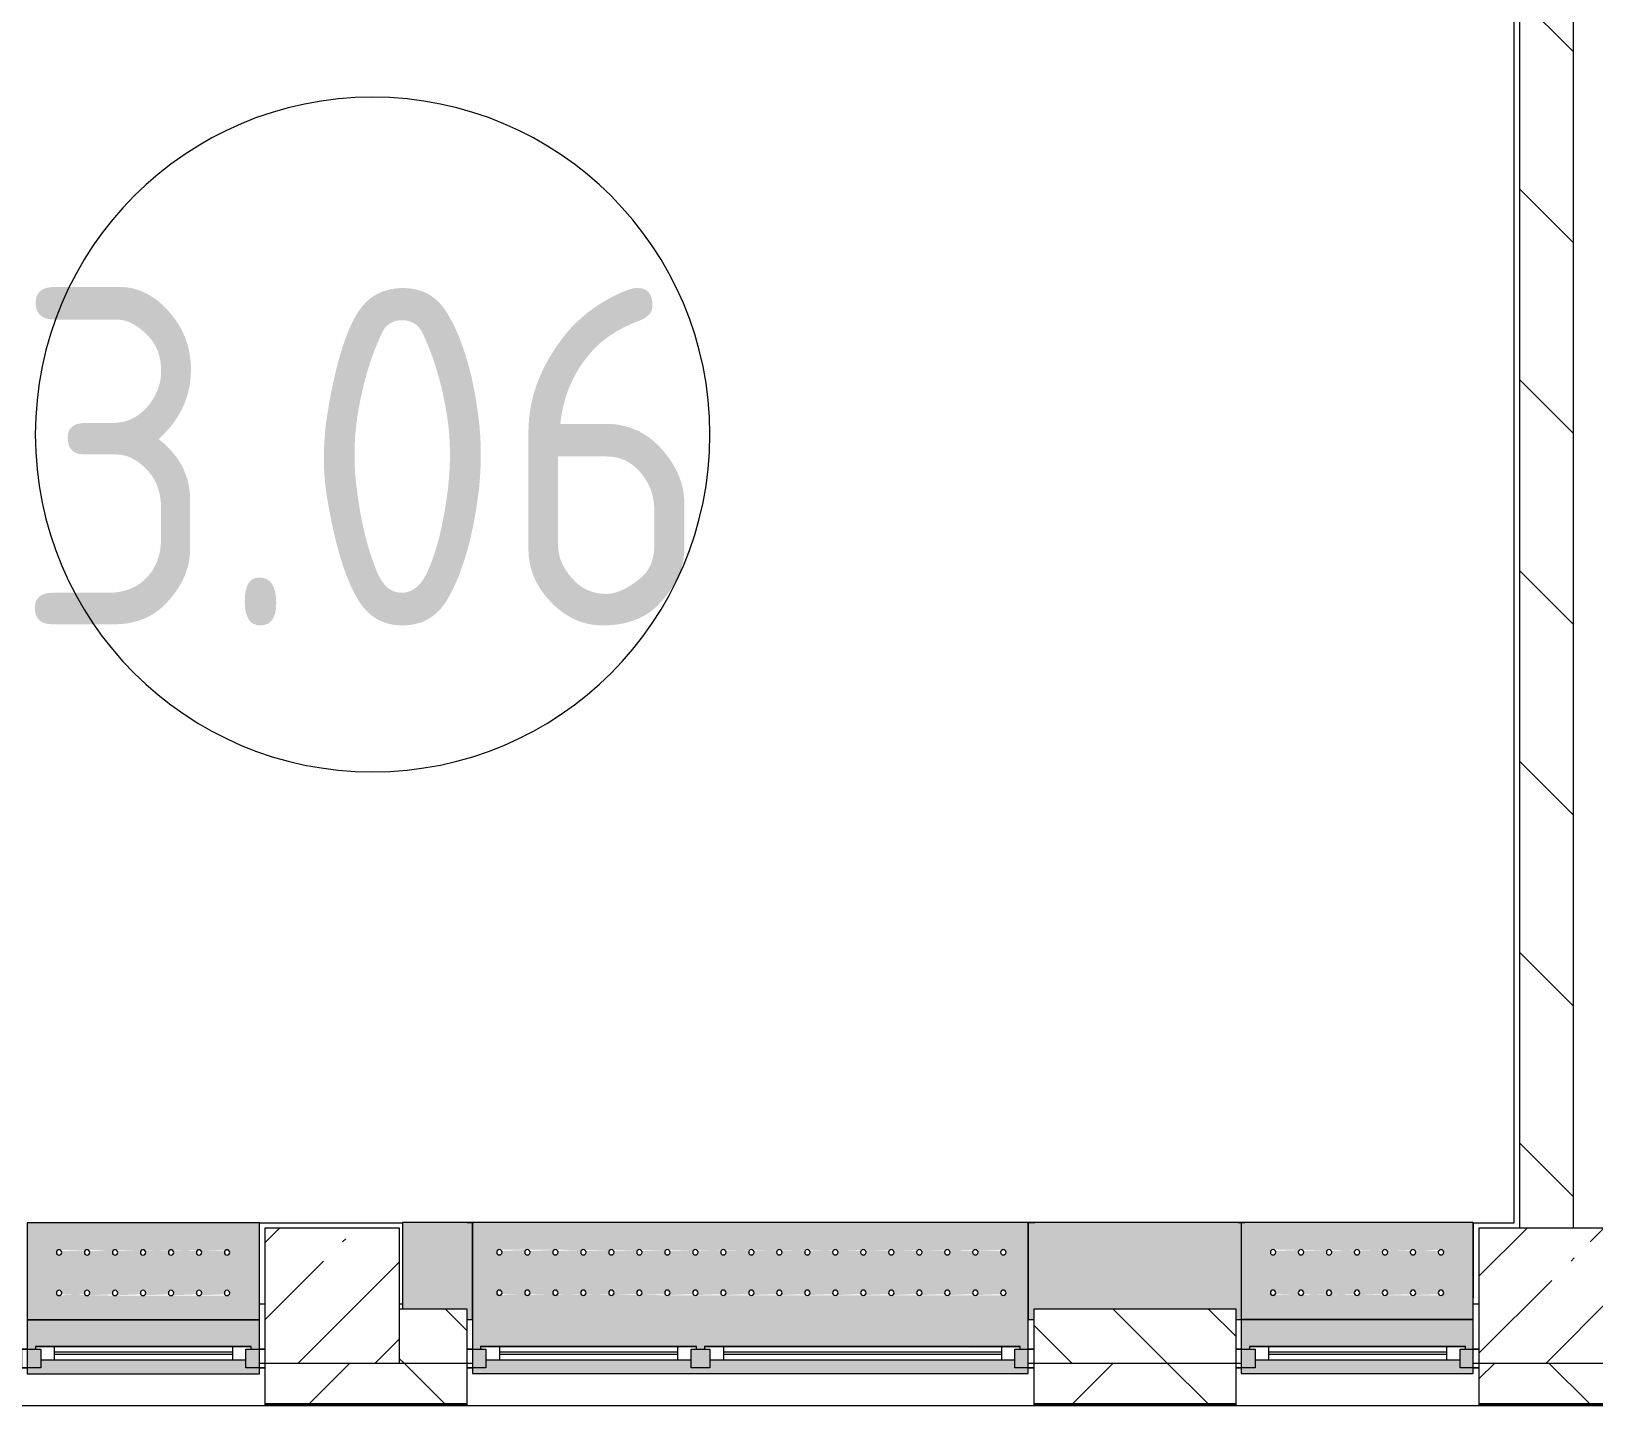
# Model space of a CAD drawing. Header units: millimetres. Extents: x 63482 to 319368, y -8553 to 29000.
# Drawn here: x 185833 to 191624, y -258 to 4835 of the extents above; entities that cross this region are included whole.
import ezdxf

# ---------------------------------------------------------------- set-up
doc = ezdxf.new("R2010")
doc.units = ezdxf.units.MM
for name, color, linetype, lineweight in [('A-AREA-IDEN', 7, 'Continuous', 9), ('A-GLAZ-2', 7, 'Continuous', 5), ('A-WALL', 7, 'Continuous', 9), ('A-WALL-4', 7, 'Continuous', 5), ('I-WALL-2', 7, 'Continuous', 5), ('S-COLS', 7, 'Continuous', 5), ('Знаки', 7, 'Continuous', 5)]:
    doc.layers.add(name, color=color, linetype=linetype, lineweight=lineweight)
doc.layers.add('A-FLOR-2', color=7, linetype='Continuous', lineweight=5, true_color=0xaaaaaa)
doc.layers.add('Знаки-2', color=7, linetype='Continuous', lineweight=5, true_color=0xd7cfbf)
doc.styles.add('GOST Common_3', font='GOST_Common.ttf', dxfattribs={"width": 0.9, "height": 1250})
pattern_1 = [(45, (134788.6, 0), (-353.5534, 353.5534), []), (135, (134788.6, 0), (-353.5534, -353.5534), [])]

# ---------------------------------------------------------------- blocks, each defined once
blk = doc.blocks.new('BSC_Колонна _Прямоугольная - 500х500-V47-Общий план 3 этажа с размещением фрагментов 3_1-3_8')
at = {"layer": 'S-COLS'}
h = blk.add_hatch(dxfattribs=at)
h.set_pattern_fill('FP_37', color=256, style=0, pattern_type=2)
h.set_pattern_definition([(45, (-52160, -150), (-285.123, 285.123), []), (45, (-51874.88, -150), (-285.123, 285.123), [504.031, -100.806, 16.764, -84.042])])
h.paths.add_polyline_path([(-112.1, -250), (250, -250), (250, 250), (-250, 250), (-250, -250)])
for p, q in [((250, 250), (-250, 250)), ((-250, 250), (-250, -250)), ((250, -250), (250, 250)), ((-250, -250), (250, -250))]:
    blk.add_line(p, q, dxfattribs=at)
blk = doc.blocks.new('BSC_Колонна _Прямоугольная - 500х500-V61-Общий план 3 этажа с размещением фрагментов 3_1-3_8')
at = {"layer": 'S-COLS'}
h = blk.add_hatch(dxfattribs=at)
h.set_pattern_fill('FP_59', color=256, style=0, pattern_type=2)
h.set_pattern_definition([(45, (-56660, -150), (-285.123, 285.123), []), (45, (-56374.88, -150), (-285.123, 285.123), [504.031, -100.806, 16.764, -84.042])])
h.paths.add_polyline_path([(-112.3, -250), (250, -250), (250, 250), (-250, 250), (-250, -250)])
for p, q in [((250, 250), (-250, 250)), ((-250, 250), (-250, -250)), ((250, -250), (250, 250)), ((-250, -250), (250, -250))]:
    blk.add_line(p, q, dxfattribs=at)
blk = doc.blocks.new('120_Окно_СКБ_1Ст - 120_Окно_СКБ_1Ст 900х2500_h_-V73-Общий план 3 этажа с размещением фрагментов 3_1-3_8')
at = {"layer": 'A-GLAZ-2'}
for p, q in [((-450, -127), (-450, -57)), ((-450, -57), (-380, -57)), ((-429, -57), (-450, -57)), ((-380, -57), (-380, -127)), ((380, -127), (380, -57)), ((380, -57), (450, -57)), ((450, -57), (431, -57)), ((450, -57), (450, -127)), ((380, -87), (-380, -87)), ((-380, -87), (-380, -127)), ((-330, -137), (-330, -87)), ((-330, -107), (330, -107)), ((330, -137), (330, -87)), ((380, -127), (380, -87)), ((-380, -127), (-450, -127)), ((-450, -127), (-429, -127)), ((-380, -127), (-400, -127)), ((-400, -127), (-400, -137)), ((-400, -137), (400, -137)), ((400, -137), (-400, -137)), ((330, -117), (-330, -117)), ((450, -127), (380, -127)), ((400, -127), (380, -127)), ((400, -137), (400, -127)), ((431, -127), (450, -127))]:
    blk.add_line(p, q, dxfattribs=at)
blk = doc.blocks.new('120_Окно_СКБ_2Ст - 120_Окно_СКБ_2Ст 2100х2400 _мал створка справа_-V70-Общий план 3 этажа с размещением фрагментов 3_1-3_8')
at = {"layer": 'A-GLAZ-2'}
for p, q in [((-1050, -127), (-1050, -57)), ((-1050, -57), (-980, -57)), ((-1029.8, -57), (-1050, -57)), ((-980, -57), (-980, -127)), ((150, -127), (150, -57)), ((150, -57), (220, -57)), ((220, -57), (220, -127)), ((980, -127), (980, -57)), ((980, -57), (1050, -57)), ((1050, -57), (1030.2, -57)), ((1050, -57), (1050, -127)), ((150, -87), (-980, -87)), ((-980, -87), (-980, -127)), ((-930, -137), (-930, -87)), ((-930, -107), (100, -107)), ((100, -137), (100, -87)), ((150, -127), (150, -87)), ((980, -87), (220, -87)), ((220, -87), (220, -127)), ((270, -137), (270, -87)), ((270, -107), (930, -107)), ((930, -137), (930, -87)), ((980, -127), (980, -87)), ((-980, -127), (-1050, -127)), ((-1050, -127), (-1029.8, -127)), ((-980, -127), (-1000, -127)), ((-1000, -127), (-1000, -137)), ((-1000, -137), (170, -137)), ((170, -137), (-1000, -137)), ((100, -117), (-930, -117)), ((220, -127), (150, -127)), ((170, -127), (150, -127)), ((170, -137), (170, -127)), ((220, -127), (200, -127)), ((200, -127), (200, -137)), ((200, -137), (1000, -137)), ((1000, -137), (200, -137)), ((930, -117), (270, -117)), ((1050, -127), (980, -127)), ((1000, -127), (980, -127)), ((1000, -137), (1000, -127)), ((1030.2, -127), (1050, -127))]:
    blk.add_line(p, q, dxfattribs=at)
blk = doc.blocks.new('120_Окно_СКБ_1Ст - 120_Окно_СКБ_1Ст 900х2500_h_-V135-Общий план 3 этажа с размещением фрагментов 3_1-3_8')
at = {"layer": 'A-GLAZ-2'}
for p, q in [((-450, -127), (-450, -57)), ((-450, -57), (-380, -57)), ((-430, -57), (-450, -57)), ((-380, -57), (-380, -127)), ((380, -127), (380, -57)), ((380, -57), (450, -57)), ((450, -57), (430, -57)), ((450, -57), (450, -127)), ((380, -87), (-380, -87)), ((-380, -87), (-380, -127)), ((-330, -137), (-330, -87)), ((-330, -107), (330, -107)), ((330, -137), (330, -87)), ((380, -127), (380, -87)), ((-380, -127), (-450, -127)), ((-450, -127), (-430, -127)), ((-380, -127), (-400, -127)), ((-400, -127), (-400, -137)), ((-400, -137), (400, -137)), ((400, -137), (-400, -137)), ((330, -117), (-330, -117)), ((450, -127), (380, -127)), ((400, -127), (380, -127)), ((400, -137), (400, -127)), ((430, -127), (450, -127))]:
    blk.add_line(p, q, dxfattribs=at)
blk = doc.blocks.new('Зашивка радиатора_ с перфорацией М1 - Зашивка радиатора_ с перфорацией М1-V216-Общий план 3 этажа с размещением фрагментов 3_1-3_8')
at = {"layer": 'Знаки-2'}
h = blk.add_hatch(color=256, dxfattribs=at)
h.paths.add_polyline_path([(380, 380), (-430, 380), (-430, 180), (430, 180), (430, 380), (412.1, 380)])
h.paths.add_polyline_path([(-380, 328.3), (380, 328.3), (380, 288.3), (400, 288.3), (400, 278.3), (-400, 278.3), (-400, 288.3), (-380, 288.3)])
h = blk.add_hatch(color=256, dxfattribs=at)
h.paths.add_polyline_path([(430.2, 180), (-430, 180), (-430, -179.9), (430.2, -179.9), (430.2, -81.5)])
h.paths.add_polyline_path([(104.7, 90.4), (320.9, 85.4), (320.9, 75.4), (312.2, 70.4), (303.6, 75.4), (303.6, 85.4), (307.2, 89), (217.2, 85.4), (217.2, 75.4), (208.5, 70.4), (199.8, 75.4), (199.8, 85.4), (203.5, 89), (113.4, 85.4), (113.4, 75.4), (104.7, 70.4), (96.1, 75.4), (96.1, 85.4), (99.7, 89), (9.7, 85.4), (9.7, 75.4), (1, 70.4), (-7.7, 75.4), (-7.7, 85.4), (-4, 89), (-94.1, 85.4), (-94.1, 75.4), (-102.8, 70.4), (-111.4, 75.4), (-111.4, 85.4), (-107.8, 89), (-197.8, 85.4), (-197.8, 75.4), (-206.5, 70.4), (-215.2, 75.4), (-215.2, 85.4), (-211.5, 89), (-301.6, 85.4), (-301.6, 75.4), (-310.3, 70.4), (-318.9, 75.4), (-318.9, 85.4), (-310.3, 90.4), (-307.7, 90), (1, 90.4)])
h.paths.add_polyline_path([(-102.8, -59.6), (-94.1, -64.6), (-94.1, -74.6), (-97.8, -78.3), (-7.7, -74.6), (-7.7, -64.6), (1, -59.6), (9.7, -64.6), (9.7, -74.6), (6, -78.3), (96.1, -74.6), (96.1, -64.6), (104.7, -59.6), (113.4, -64.6), (113.4, -74.6), (109.7, -78.3), (199.8, -74.6), (199.8, -64.6), (208.5, -59.6), (217.2, -64.6), (217.2, -74.6), (213.5, -78.3), (303.6, -74.6), (303.6, -64.6), (312.2, -59.6), (320.9, -64.6), (320.9, -74.6), (312.2, -79.6), (309.7, -79.3), (-318.9, -74.6), (-318.9, -64.6), (-310.3, -59.6), (-301.6, -64.6), (-301.6, -74.6), (-305.3, -78.3), (-215.2, -74.6), (-215.2, -64.6), (-206.5, -59.6), (-197.8, -64.6), (-197.8, -74.6), (-201.5, -78.3), (-111.4, -74.6), (-111.4, -64.6), (-105.3, -60)])
at = {"layer": 'Знаки'}
for p, q in [((430, 380), (-430, 380)), ((-430, 380), (-430, 180)), ((430, 180), (430, 380)), ((-430, 180), (430, 180)), ((430.2, 180), (-430, 180)), ((-430, 180), (-430, -179.9)), ((430.2, -179.9), (430.2, 180)), ((-430, -179.9), (430.2, -179.9))]:
    blk.add_line(p, q, dxfattribs=at)
for centre, start, end in [((-310.3, 80.4), 180, 0), ((-310.3, 80.4), 0, 180), ((-206.5, 80.4), 0, 180), ((-206.5, 80.4), 180, 360), ((-102.8, 80.4), 0, 180), ((-102.8, 80.4), 180, 0), ((1, 80.4), 0, 180), ((1, 80.4), 180, 0), ((104.7, 80.4), 0, 180), ((104.7, 80.4), 180, 360), ((208.5, 80.4), 0, 180), ((208.5, 80.4), 180, 0), ((312.2, 80.4), 0, 180), ((312.2, 80.4), 180, 0), ((-310.3, -69.6), 0, 180), ((-310.3, -69.6), 180, 0), ((-206.5, -69.6), 0, 180), ((-206.5, -69.6), 180, 0), ((-102.8, -69.6), 0, 180), ((-102.8, -69.6), 180, 0), ((1, -69.6), 0, 180), ((1, -69.6), 180, 0), ((104.7, -69.6), 0, 180), ((104.7, -69.6), 180, 0), ((208.5, -69.6), 0, 180), ((208.5, -69.6), 180, 0), ((312.2, -69.6), 0, 180), ((312.2, -69.6), 180, 0)]:
    blk.add_arc(centre, 10, start, end, dxfattribs=at)
blk = doc.blocks.new('Зашивка радиатора_ с перфорацией М1 - Зашивка радиатора_ с перфорацией М1-V217-Общий план 3 этажа с размещением фрагментов 3_1-3_8')
at = {"layer": 'Знаки-2'}
h = blk.add_hatch(color=256, dxfattribs=at)
h.paths.add_polyline_path([(379, 380), (-430, 380), (-430, 180), (430, 180), (430, 380), (411.2, 380)])
h.paths.add_polyline_path([(-381, 329), (379, 329), (379, 289), (399, 289), (399, 279), (-401, 279), (-401, 289), (-381, 289)])
h = blk.add_hatch(color=256, dxfattribs=at)
h.paths.add_polyline_path([(430.2, 180), (-430, 180), (-430, -179.9), (430.2, -179.9), (430.2, -80.8)])
h.paths.add_polyline_path([(-206.5, 90.4), (320.9, 85.4), (320.9, 75.4), (312.2, 70.4), (303.6, 75.4), (303.6, 85.4), (307.2, 89), (217.2, 85.4), (217.2, 75.4), (208.5, 70.4), (199.8, 75.4), (199.8, 85.4), (203.5, 89), (113.4, 85.4), (113.4, 75.4), (104.7, 70.4), (96.1, 75.4), (96.1, 85.4), (99.7, 89), (9.7, 85.4), (9.7, 75.4), (1, 70.4), (-7.7, 75.4), (-7.7, 85.4), (-4, 89), (-94.1, 85.4), (-94.1, 75.4), (-102.8, 70.4), (-111.4, 75.4), (-111.4, 85.4), (-107.8, 89), (-197.8, 85.4), (-197.8, 75.4), (-206.5, 70.4), (-215.2, 75.4), (-215.2, 85.4), (-211.5, 89), (-301.6, 85.4), (-301.6, 75.4), (-310.3, 70.4), (-318.9, 75.4), (-318.9, 85.4), (-310.3, 90.4), (-307.7, 90), (-209.1, 90)])
h.paths.add_polyline_path([(-310.3, -59.6), (-301.6, -64.6), (-301.6, -74.6), (-305.3, -78.3), (-215.2, -74.6), (-215.2, -64.6), (-206.5, -59.6), (-197.8, -64.6), (-197.8, -74.6), (-201.5, -78.3), (-111.4, -74.6), (-111.4, -64.6), (-102.8, -59.6), (-94.1, -64.6), (-94.1, -74.6), (-97.8, -78.3), (-7.7, -74.6), (-7.7, -64.6), (1, -59.6), (9.7, -64.6), (9.7, -74.6), (6, -78.3), (96.1, -74.6), (96.1, -64.6), (104.7, -59.6), (113.4, -64.6), (113.4, -74.6), (109.7, -78.3), (199.8, -74.6), (199.8, -64.6), (208.5, -59.6), (217.2, -64.6), (217.2, -74.6), (213.5, -78.3), (303.6, -74.6), (303.6, -64.6), (312.2, -59.6), (320.9, -64.6), (320.9, -74.6), (312.2, -79.6), (309.7, -79.3), (-318.9, -74.6), (-318.9, -64.6), (-312.8, -60)])
at = {"layer": 'Знаки'}
for p, q in [((430, 380), (-430, 380)), ((-430, 380), (-430, 180)), ((430, 180), (430, 380)), ((-430, 180), (430, 180)), ((430.2, 180), (-430, 180)), ((-430, 180), (-430, -179.9)), ((430.2, -179.9), (430.2, 180)), ((-430, -179.9), (430.2, -179.9))]:
    blk.add_line(p, q, dxfattribs=at)
for centre, start, end in [((-310.3, 80.4), 180, 0), ((-310.3, 80.4), 0, 180), ((-206.5, 80.4), 0, 180), ((-206.5, 80.4), 180, 360), ((-102.8, 80.4), 0, 180), ((-102.8, 80.4), 180, 0), ((1, 80.4), 0, 180), ((1, 80.4), 180, 0), ((104.7, 80.4), 0, 180), ((104.7, 80.4), 180, 360), ((208.5, 80.4), 0, 180), ((208.5, 80.4), 180, 0), ((312.2, 80.4), 0, 180), ((312.2, 80.4), 180, 0), ((-310.3, -69.6), 0, 180), ((-310.3, -69.6), 180, 0), ((-206.5, -69.6), 0, 180), ((-206.5, -69.6), 180, 0), ((-102.8, -69.6), 0, 180), ((-102.8, -69.6), 180, 0), ((1, -69.6), 0, 180), ((1, -69.6), 180, 0), ((104.7, -69.6), 0, 180), ((104.7, -69.6), 180, 0), ((208.5, -69.6), 0, 180), ((208.5, -69.6), 180, 0), ((312.2, -69.6), 0, 180), ((312.2, -69.6), 180, 0)]:
    blk.add_arc(centre, 10, start, end, dxfattribs=at)
blk = doc.blocks.new('Зашивка радиатора_ с перфорацией М5 - Зашивка радиатора_ с перфорацией М5-V224-Общий план 3 этажа с размещением фрагментов 3_1-3_8')
at = {"layer": 'Знаки-2'}
h = blk.add_hatch(color=256, dxfattribs=at)
h.paths.add_polyline_path([(1699.8, 380), (-310, 380), (-310, -179.9), (1750, -179.9), (1750, 380)])
h.paths.add_polyline_path([(1699.8, 329), (1699.8, 289), (1719.8, 284.8), (1714.3, 279), (919.8, 279), (919.8, 289), (939.8, 289), (939.8, 329), (1696.4, 329)])
h.paths.add_polyline_path([(-260.2, 329), (869.8, 329), (869.8, 289), (889.8, 289), (889.8, 279), (-280.2, 284), (-280.2, 289), (-260.2, 289), (-260.2, 307.4)])
h.paths.add_polyline_path([(881.9, 90.4), (1658.7, 85.4), (1658.7, 75.4), (1650, 70.4), (1641.3, 75.4), (1641.3, 85.4), (1645, 89), (1554.9, 85.4), (1554.9, 75.4), (1546.2, 70.4), (1537.6, 75.4), (1537.6, 85.4), (1541.2, 89), (1451.2, 85.4), (1451.2, 75.4), (1442.5, 70.4), (1433.8, 75.4), (1433.8, 85.4), (1437.5, 89), (1347.4, 85.4), (1347.4, 75.4), (1338.7, 70.4), (1330.1, 75.4), (1330.1, 85.4), (1333.7, 89), (1243.7, 85.4), (1243.7, 75.4), (1235, 70.4), (1226.3, 75.4), (1226.3, 85.4), (1230, 89), (1139.9, 85.4), (1139.9, 75.4), (1131.2, 70.4), (1122.6, 75.4), (1122.6, 85.4), (1126.2, 89), (1036.2, 85.4), (1036.2, 75.4), (1027.5, 70.4), (1018.8, 75.4), (1018.8, 85.4), (1022.5, 89), (932.4, 85.4), (932.4, 75.4), (923.7, 70.4), (915.1, 75.4), (915.1, 85.4), (918.7, 89), (828.7, 85.4), (828.7, 75.4), (820, 70.4), (811.3, 75.4), (811.3, 85.4), (815, 89), (724.9, 85.4), (724.9, 75.4), (716.2, 70.4), (707.6, 75.4), (707.6, 85.4), (711.2, 89), (621.2, 85.4), (621.2, 75.4), (612.5, 70.4), (603.8, 75.4), (603.8, 85.4), (607.5, 89), (517.4, 85.4), (517.4, 75.4), (508.7, 70.4), (500.1, 75.4), (500.1, 85.4), (503.7, 89), (413.7, 85.4), (413.7, 75.4), (405, 70.4), (396.3, 75.4), (396.3, 85.4), (400, 89), (309.9, 85.4), (309.9, 75.4), (301.2, 70.4), (292.6, 75.4), (292.6, 85.4), (296.2, 89), (206.2, 85.4), (206.2, 75.4), (197.5, 70.4), (188.8, 75.4), (188.8, 85.4), (192.5, 89), (102.4, 85.4), (102.4, 75.4), (93.7, 70.4), (85.1, 75.4), (85.1, 85.4), (88.7, 89), (-1.3, 85.4), (-1.3, 75.4), (-10, 70.4), (-18.7, 75.4), (-18.7, 85.4), (-15, 89), (-105.1, 85.4), (-105.1, 75.4), (-113.8, 70.4), (-122.4, 75.4), (-122.4, 85.4), (-118.8, 89), (-208.8, 85.4), (-208.8, 75.4), (-217.5, 70.4), (-226.2, 75.4), (-226.2, 85.4), (-217.5, 90.4), (-214.9, 90), (820, 90.4)])
h.paths.add_polyline_path([(405, -59.6), (413.7, -64.6), (413.7, -74.6), (410, -78.3), (500.1, -74.6), (500.1, -64.6), (508.7, -59.6), (517.4, -64.6), (517.4, -74.6), (513.7, -78.3), (603.8, -74.6), (603.8, -64.6), (612.5, -59.6), (621.2, -64.6), (621.2, -74.6), (617.5, -78.3), (707.6, -74.6), (707.6, -64.6), (716.2, -59.6), (724.9, -64.6), (724.9, -74.6), (721.2, -78.3), (811.3, -74.6), (811.3, -64.6), (820, -59.6), (828.7, -64.6), (828.7, -74.6), (825, -78.3), (915.1, -74.6), (915.1, -64.6), (923.7, -59.6), (932.4, -64.6), (932.4, -74.6), (928.7, -78.3), (1018.8, -74.6), (1018.8, -64.6), (1027.5, -59.6), (1036.2, -64.6), (1036.2, -74.6), (1032.5, -78.3), (1122.6, -74.6), (1122.6, -64.6), (1131.9, -59.7), (1139.9, -64.6), (1139.9, -74.6), (1136.2, -78.3), (1226.3, -74.6), (1226.3, -64.6), (1235, -59.6), (1243.7, -64.6), (1243.7, -74.6), (1240, -78.3), (1330.1, -74.6), (1330.1, -64.6), (1338.7, -59.6), (1347.4, -64.6), (1347.4, -74.6), (1343.7, -78.3), (1433.8, -74.6), (1433.8, -64.6), (1442.5, -59.6), (1451.2, -64.6), (1451.2, -74.6), (1447.5, -78.3), (1537.6, -74.6), (1537.6, -64.6), (1546.2, -59.6), (1554.9, -64.6), (1554.9, -74.6), (1551.2, -78.3), (1641.3, -74.6), (1641.3, -64.6), (1650, -59.6), (1658.7, -64.6), (1658.7, -74.6), (1650, -79.6), (1647.4, -79.3), (-226.2, -74.6), (-226.2, -64.6), (-217.5, -59.6), (-208.8, -64.6), (-208.8, -74.6), (-212.5, -78.3), (-122.4, -74.6), (-122.4, -64.6), (-113.8, -59.6), (-105.1, -64.6), (-105.1, -74.6), (-108.8, -78.3), (-18.7, -74.6), (-18.7, -64.6), (-10, -59.6), (-1.3, -64.6), (-1.3, -74.6), (-5, -78.3), (85.1, -74.6), (85.1, -64.6), (93.7, -59.6), (102.4, -64.6), (102.4, -74.6), (98.7, -78.3), (188.8, -74.6), (188.8, -64.6), (197.5, -59.6), (206.2, -64.6), (206.2, -74.6), (202.5, -78.3), (292.6, -74.6), (292.6, -64.6), (301.2, -59.6), (309.9, -64.6), (309.9, -74.6), (306.2, -78.3), (396.3, -74.6), (396.3, -64.6), (402.4, -60)])
at = {"layer": 'Знаки'}
for p, q in [((1750, 380), (-310, 380)), ((-310, 380), (-310, -179.9)), ((1750, -179.9), (1750, 380)), ((-310, -179.9), (1750, -179.9))]:
    blk.add_line(p, q, dxfattribs=at)
for centre, start, end in [((-217.5, 80.4), 0, 180), ((-217.5, 80.4), 180, 0), ((-113.8, 80.4), 0, 180), ((-113.8, 80.4), 180, 0), ((-10, 80.4), 0, 180), ((-10, 80.4), 180, 360), ((93.7, 80.4), 0, 180), ((93.7, 80.4), 180, 0), ((197.5, 80.4), 0, 180), ((197.5, 80.4), 180, 0), ((301.2, 80.4), 0, 180), ((301.2, 80.4), 180, 0), ((405, 80.4), 0, 180), ((405, 80.4), 180, 0), ((508.7, 80.4), 0, 180), ((508.7, 80.4), 180, 0), ((612.5, 80.4), 0, 180), ((612.5, 80.4), 180, 0), ((716.2, 80.4), 0, 180), ((716.2, 80.4), 180, 0), ((820, 80.4), 0, 180), ((820, 80.4), 180, 0), ((923.7, 80.4), 0, 180), ((923.7, 80.4), 180, 360), ((1027.5, 80.4), 0, 180), ((1027.5, 80.4), 180, 0), ((1131.2, 80.4), 0, 180), ((1131.2, 80.4), 180, 360), ((1235, 80.4), 0, 180), ((1235, 80.4), 180, 0), ((1338.7, 80.4), 0, 180), ((1338.7, 80.4), 180, 0), ((1442.5, 80.4), 0, 180), ((1442.5, 80.4), 180, 360), ((1546.2, 80.4), 0, 180), ((1546.2, 80.4), 180, 0), ((1650, 80.4), 0, 180), ((1650, 80.4), 180, 360), ((-217.5, -69.6), 0, 180), ((-217.5, -69.6), 180, 0), ((-113.8, -69.6), 0, 180), ((-113.8, -69.6), 180, 0), ((-10, -69.6), 0, 180), ((-10, -69.6), 180, 0), ((93.7, -69.6), 0, 180), ((93.7, -69.6), 180, 0), ((197.5, -69.6), 0, 180), ((197.5, -69.6), 180, 0), ((301.2, -69.6), 0, 180), ((301.2, -69.6), 180, 0), ((405, -69.6), 0, 180), ((405, -69.6), 180, 0), ((508.7, -69.6), 0, 180), ((508.7, -69.6), 180, 0), ((612.5, -69.6), 0, 180), ((612.5, -69.6), 180, 0), ((716.2, -69.6), 0, 180), ((716.2, -69.6), 180, 0), ((820, -69.6), 0, 180), ((820, -69.6), 180, 0), ((923.7, -69.6), 0, 180), ((923.7, -69.6), 180, 0), ((1027.5, -69.6), 0, 180), ((1027.5, -69.6), 180, 0), ((1131.2, -69.6), 0, 180), ((1131.2, -69.6), 180, 0), ((1235, -69.6), 0, 180), ((1235, -69.6), 180, 0), ((1338.7, -69.6), 0, 180), ((1338.7, -69.6), 180, 0), ((1442.5, -69.6), 0, 180), ((1442.5, -69.6), 180, 0), ((1546.2, -69.6), 0, 180), ((1546.2, -69.6), 180, 0), ((1650, -69.6), 0, 180), ((1650, -69.6), 180, 0)]:
    blk.add_arc(centre, 10, start, end, dxfattribs=at)
blk = doc.blocks.new('Зашивка без перфорации М3 - М3_3-V225-Общий план 3 этажа с размещением фрагментов 3_1-3_8')
at = {"layer": 'Знаки-2'}
blk.add_hatch(color=256, dxfattribs=at).paths.add_polyline_path([(-430, 180), (-430, -179.9), (-169.8, -179.9), (-169.8, 141), (-409.7, 141), (-409.7, 180)])
at = {"layer": 'Знаки'}
for p, q in [((-409.7, 180), (-430, 180)), ((-430, 180), (-430, -179.9)), ((-169.8, -179.9), (-169.8, 141)), ((-430, -179.9), (-169.8, -179.9))]:
    blk.add_line(p, q, dxfattribs=at)
blk = doc.blocks.new('Зашивка без перфорации М3 - М3_9-V226-Общий план 3 этажа с размещением фрагментов 3_1-3_8')
at = {"layer": 'Знаки-2'}
blk.add_hatch(color=256, dxfattribs=at).paths.add_polyline_path([(339.3, 180), (339.3, 141), (-410.7, 141), (-410.7, 180), (-430, 180), (-430, -179.9), (360.2, -179.9), (360.2, 180)])
at = {"layer": 'Знаки'}
for p, q in [((-410.7, 180), (-430, 180)), ((-430, 180), (-430, -179.9)), ((360.2, 180), (339.3, 180)), ((360.2, -179.9), (360.2, 180)), ((-430, -179.9), (360.2, -179.9))]:
    blk.add_line(p, q, dxfattribs=at)
blk = doc.blocks.new('Зашивка_ опоясывающая панель - Зашивка_ опоясывающая панель-V227-Общий план 3 этажа с размещением фрагментов 3_1-3_8')
at = {"layer": 'Знаки-2'}
blk.add_hatch(color=256, dxfattribs=at).paths.add_polyline_path([(-406, 179.9), (-410.7, 180), (-409.5, 179.9)])
at = {"layer": 'Знаки'}
blk.add_line((-430, 180), (-406, 180), dxfattribs=at)
blk = doc.blocks.new('Зашивка_ опоясывающая панель - Зашивка_ опоясывающая панель-V209-Общий план 3 этажа с размещением фрагментов 3_1-3_8')
at = {"layer": 'Знаки'}
blk.add_line((-430, 180), (-406, 180), dxfattribs=at)
blk = doc.blocks.new('Зашивка_ опоясывающая панель - Зашивка_ опоясывающая панель-V228-Общий план 3 этажа с размещением фрагментов 3_1-3_8')
at = {"layer": 'Знаки-2'}
blk.add_hatch(color=256, dxfattribs=at).paths.add_polyline_path([(-406, 179.9), (-406, 180), (-418.8, 179.9)])
at = {"layer": 'Знаки'}
blk.add_line((-430, 180), (-406, 180), dxfattribs=at)
blk = doc.blocks.new('Марка_Помещения - Номер-25198446-Общий план 3 этажа с размещением фрагментов 3_1-3_8')
at = {"layer": 'A-AREA-IDEN'}
for start, end in [(360, 180), (180, 360)]:
    blk.add_arc((0, 0), 2.5, start, end, dxfattribs=at)

msp = doc.modelspace()

# ---------------------------------------------------------------- hatches: boundary and pattern name
at = {"layer": 'A-WALL-4'}
h = msp.add_hatch(dxfattribs=at)
h.set_pattern_fill('FP_50', color=256, style=0, pattern_type=2)
h.set_pattern_definition([(135, (134788.6, 0), (-176.7767, -176.7767), [])])
h.paths.add_polyline_path([(199948.6, -100), (200198.6, -100), (200198.6, 100), (199948.6, 100)])
h.paths.add_polyline_path([(189836.4, -100), (190298.6, -100), (190298.6, 100), (189548.6, 100), (189548.6, -100)])
h.paths.add_polyline_path([(191698.6, -100), (192598.6, -100), (192598.6, 100), (191698.6, 100), (191698.6, -52.2)])
h.paths.add_polyline_path([(199048.6, -100), (199048.6, 100), (198498.6, 100), (198498.6, -100), (198836, -100)])
h.paths.add_polyline_path([(196198.6, -100), (196398.6, -100), (196398.6, 100), (196198.6, 100), (196198.6, 42.9)])
h.paths.add_polyline_path([(182836.6, -100), (182948.6, -100), (182948.6, 100), (182698.6, 100), (182698.6, -100)])
h.paths.add_polyline_path([(178836.8, -100), (179098.6, -100), (179098.6, 100), (178198.6, 100), (178198.6, -100), (178336.8, -100)])
h.paths.add_polyline_path([(185048.6, -100), (185798.6, -100), (185798.6, 100), (185048.6, 100), (185048.6, 26)])
h.paths.add_polyline_path([(187198.6, -100), (187448.6, -100), (187448.6, 100), (187198.6, 100), (187198.6, 33.3)])
h.paths.add_polyline_path([(177698.6, -100), (177698.6, 100), (177448.6, 100), (177448.6, -100)])
h.paths.add_polyline_path([(176336.9, -100), (176548.6, -100), (176548.6, 100), (175928.6, 100), (175928.6, -100)])
h.paths.add_polyline_path([(165837.3, -100), (166898.6, -100), (166898.6, 100), (165671.4, 100), (165671.4, -100)])
h.paths.add_polyline_path([(172778.6, -100), (172778.6, 100), (172211.6, 100), (172211.6, -100), (172337, -100)])
h.paths.add_polyline_path([(170837.1, -100), (171311.6, -100), (171311.6, 100), (170758.6, 100), (170758.6, -100)])
h.paths.add_polyline_path([(173278.6, -100), (173328.6, -100), (173328.6, 100), (173278.6, 100)])
h.paths.add_polyline_path([(164771.4, -100), (164771.4, 100), (164598.3, 100), (164598.3, -100)])
h.paths.add_polyline_path([(168398.6, -100), (168658.6, -100), (168658.6, 100), (168398.6, 100), (168398.6, 39.5)])
h.paths.add_polyline_path([(151337.8, -100), (152048.6, -100), (152048.6, 100), (151298.6, 100), (151298.6, -100)])
h.paths.add_polyline_path([(156698.6, -100), (156698.6, 100), (156398.6, 100), (156398.6, -100)])
h.paths.add_polyline_path([(161198.3, -100), (161198.3, 100), (160948.6, 100), (160948.6, -100)])
h.paths.add_polyline_path([(159598.6, -100), (160348.6, -100), (160348.6, 100), (159598.6, 100), (159598.6, 26)])
h.paths.add_polyline_path([(154148.6, -100), (155498.6, -100), (155498.6, 100), (154148.6, 100), (154148.6, 26)])
h.paths.add_polyline_path([(157337.6, -100), (157498.6, -100), (157498.6, 100), (157298.6, 100), (157298.6, -100)])
h.paths.add_polyline_path([(150337.8, -100), (150398.6, -100), (150398.6, 100), (149648.6, 100), (149648.6, -100), (149837.9, -100)])
h.paths.add_polyline_path([(145148.3, -100), (145898.6, -100), (145898.6, 100), (145148.3, 100), (145148.3, 26)])
h.paths.add_polyline_path([(142338.1, -100), (142448.6, -100), (142448.6, 100), (141618.6, 100), (141618.6, -100), (141838.2, -100)])
h.paths.add_polyline_path([(146798.6, -100), (146948.6, -100), (146948.6, 100), (146798.6, 100), (146798.6, 26)])
h = msp.add_hatch(dxfattribs=at)
h.set_pattern_fill('FP_52', color=256, style=0, pattern_type=2)
h.set_pattern_definition(pattern_1)
h.paths.add_polyline_path([(191198.6, -250), (191415.7, -250), (191415.7, -100), (191198.6, -100)])
h.paths.add_polyline_path([(190298.6, -250), (190298.6, -100), (189548.6, -100), (189548.6, -250), (189836.4, -250)])
h.paths.add_polyline_path([(176336.9, -250), (176548.6, -250), (176548.6, -100), (175928.6, -100), (175928.6, -250)])
h.paths.add_polyline_path([(179098.6, -250), (179098.6, -100), (177448.6, -100), (177448.6, -250), (178836.8, -250)])
h.paths.add_polyline_path([(182198.6, -250), (182948.6, -250), (182948.6, -100), (182198.6, -100)])
h.paths.add_polyline_path([(187448.6, -250), (187448.6, -100), (186698.6, -100), (186698.6, -250), (187336.5, -250)])
h.paths.add_polyline_path([(185048.6, -250), (185798.6, -250), (185798.6, -100), (185048.6, -100)])
h.paths.add_polyline_path([(173828.6, -250), (173828.6, -100), (172211.6, -100), (172211.6, -250), (173337, -250)])
h.paths.add_polyline_path([(168398.6, -250), (168658.6, -250), (168658.6, -100), (167798.6, -100), (167798.6, -250), (168337.2, -250)])
h.paths.add_polyline_path([(166898.6, -250), (166898.6, -100), (165671.4, -100), (165671.4, -250), (166837.2, -250)])
h.paths.add_polyline_path([(170758.6, -250), (171311.6, -250), (171311.6, -100), (170758.6, -100)])
h.paths.add_polyline_path([(163998.3, -250), (164771.4, -250), (164771.4, -100), (163998.3, -100)])
h.paths.add_polyline_path([(154337.7, -250), (155498.6, -250), (155498.6, -100), (154148.6, -100), (154148.6, -250)])
h.paths.add_polyline_path([(159598.6, -250), (161198.3, -250), (161198.3, -100), (159598.6, -100)])
h.paths.add_polyline_path([(151837.8, -250), (152048.6, -250), (152048.6, -100), (151298.6, -100), (151298.6, -250), (151337.8, -250)])
h.paths.add_polyline_path([(149648.6, -250), (150398.6, -250), (150398.6, -100), (149648.6, -100)])
h.paths.add_polyline_path([(157337.6, -250), (157498.6, -250), (157498.6, -100), (156398.6, -100), (156398.6, -250), (156837.6, -250)])
h.paths.add_polyline_path([(142338.1, -250), (143048.3, -250), (143048.3, -100), (141618.6, -100), (141618.6, -250), (141838.2, -250)])
h.paths.add_polyline_path([(147548.6, -250), (147548.6, -100), (146798.6, -100), (146798.6, -250), (147338, -250)])
h.paths.add_polyline_path([(138518.6, -250), (138518.6, -100), (134528.6, -100), (134528.6, -250), (138338.3, -250)])
h.paths.add_polyline_path([(145148.3, -250), (145898.6, -250), (145898.6, -100), (145148.3, -100)])
h = msp.add_hatch(dxfattribs=at)
h.set_pattern_fill('FP_52', color=256, style=0, pattern_type=2)
h.set_pattern_definition(pattern_1)
h.paths.add_polyline_path([(208335.7, -250), (210488.6, -250), (210488.6, -100), (206868.6, -100), (206868.6, -250), (207335.7, -250)])
h.paths.add_polyline_path([(196398.6, -250), (196398.6, -100), (195698.6, -100), (195698.6, -250), (196336.1, -250)])
h.paths.add_polyline_path([(192598.6, -250), (192598.6, -100), (191415.7, -100), (191415.7, -250), (192336.3, -250)])
h.paths.add_polyline_path([(198498.6, -250), (199048.6, -250), (199048.6, -100), (198498.6, -100)])
h.paths.add_polyline_path([(199948.6, -250), (200198.6, -250), (200198.6, -100), (199948.6, -100)])
at = {"layer": 'I-WALL-2'}
h = msp.add_hatch(dxfattribs=at)
h.set_pattern_fill('FP_51', color=256, style=0, pattern_type=2)
h.set_pattern_definition([(135, (134788.6, 0), (-353.5534, -353.5534), [])])
h.paths.add_polyline_path([(191349.3, 400), (191549.3, 400), (191549.3, 6250), (191349.3, 6250), (191349.3, 913.4)])

# ---------------------------------------------------------------- linework, layer by layer
at = {"layer": 'A-FLOR-2'}
for p, q in [((191329.3, 420), (191329.3, 7050)), ((186678.6, 420), (187208.7, 420)), ((191178.6, 140), (191178.6, 420)), ((191178.6, 420), (191329.3, 420))]:
    msp.add_line(p, q, dxfattribs=at)
at = {"layer": 'A-WALL'}
for p, q in [((187198.6, -100), (187448.6, -100)), ((189548.6, -100), (190298.6, -100)), ((186698.6, -250), (187448.6, -250)), ((186698.6, -253), (187448.6, -253)), ((189548.6, -250), (190298.6, -250)), ((189548.6, -253), (190298.6, -253)), ((191198.6, -250), (192598.6, -250)), ((191198.6, -253), (192598.6, -253))]:
    msp.add_line(p, q, dxfattribs=at)
at = {"layer": 'A-WALL-4'}
for p, q in [((187448.6, 100), (187198.6, 100)), ((187448.6, -258), (187448.6, 100)), ((190298.6, 100), (189548.6, 100)), ((189548.6, 100), (189548.6, -258)), ((190298.6, -258), (190298.6, 100)), ((186678.6, -100), (186698.6, -100)), ((186698.6, -100), (186698.6, -258)), ((187448.6, -100), (187468.3, -100)), ((189528.3, -100), (189548.6, -100)), ((190298.6, -100), (190317.6, -100)), ((191177.6, -100), (191198.6, -100)), ((191198.6, -100), (191198.6, -258)), ((199948.6, -258), (185798.6, -258))]:
    msp.add_line(p, q, dxfattribs=at)
at = {"layer": 'I-WALL-2'}
for p, q in [((191549.3, 400), (191549.3, 7400)), ((191349.3, 7070), (191349.3, 400)), ((186678.6, 120), (186698.6, 120)), ((187198.6, 120), (187208.7, 120)), ((191177.6, 120), (191198.6, 120))]:
    msp.add_line(p, q, dxfattribs=at)

# ---------------------------------------------------------------- block references
at = {"layer": 'A-AREA-IDEN', "xscale": 499.9999999999995, "yscale": 499.9999999999995, "zscale": 499.9999999999995}
msp.add_blockref('Марка_Помещения - Номер-25198446-Общий план 3 этажа с размещением фрагментов 3_1-3_8', (187098.4, 3340.7), dxfattribs=at)
at = {"layer": 'A-GLAZ-2', "rotation": 180}
for name, p in [('120_Окно_СКБ_1Ст - 120_Окно_СКБ_1Ст 900х2500_h_-V135-Общий план 3 этажа с размещением фрагментов 3_1-3_8', (186248.6, -175)), ('120_Окно_СКБ_2Ст - 120_Окно_СКБ_2Ст 2100х2400 _мал створка справа_-V70-Общий план 3 этажа с размещением фрагментов 3_1-3_8', (188498.6, -175)), ('120_Окно_СКБ_1Ст - 120_Окно_СКБ_1Ст 900х2500_h_-V73-Общий план 3 этажа с размещением фрагментов 3_1-3_8', (190748.6, -175))]:
    msp.add_blockref(name, p, dxfattribs=at)
at = {"layer": 'S-COLS'}
for name, p in [('BSC_Колонна _Прямоугольная - 500х500-V47-Общий план 3 этажа с размещением фрагментов 3_1-3_8', (186948.6, 150)), ('BSC_Колонна _Прямоугольная - 500х500-V61-Общий план 3 этажа с размещением фрагментов 3_1-3_8', (191448.6, 150))]:
    msp.add_blockref(name, p, dxfattribs=at)
at = {"layer": 'Знаки', "rotation": 180}
for name, p in [('Зашивка радиатора_ с перфорацией М1 - Зашивка радиатора_ с перфорацией М1-V216-Общий план 3 этажа с размещением фрагментов 3_1-3_8', (186248.6, 240.3)), ('Зашивка без перфорации М3 - М3_3-V225-Общий план 3 этажа с размещением фрагментов 3_1-3_8', (187038.9, 241)), ('Зашивка радиатора_ с перфорацией М5 - Зашивка радиатора_ с перфорацией М5-V224-Общий план 3 этажа с размещением фрагментов 3_1-3_8', (189218.3, 241)), ('Зашивка без перфорации М3 - М3_9-V226-Общий план 3 этажа с размещением фрагментов 3_1-3_8', (189887.9, 241)), ('Зашивка радиатора_ с перфорацией М1 - Зашивка радиатора_ с перфорацией М1-V217-Общий план 3 этажа с размещением фрагментов 3_1-3_8', (190747.6, 241))]:
    msp.add_blockref(name, p, dxfattribs=at)
at = {"layer": 'Знаки'}
for name, p in [('Зашивка_ опоясывающая панель - Зашивка_ опоясывающая панель-V227-Общий план 3 этажа с размещением фрагментов 3_1-3_8', (187878.4, 241)), ('Зашивка_ опоясывающая панель - Зашивка_ опоясывающая панель-V209-Общий план 3 этажа с размещением фрагментов 3_1-3_8', (189958.2, 241)), ('Зашивка_ опоясывающая панель - Зашивка_ опоясывающая панель-V228-Общий план 3 этажа с размещением фрагментов 3_1-3_8', (190736.7, 241))]:
    msp.add_blockref(name, p, dxfattribs=at)

# ---------------------------------------------------------------- texts
at = {"layer": 'A-AREA-IDEN', "insert": (185769.7, 3883.5), "char_height": 1250, "width": 3318.986, "attachment_point": 1, "style": 'GOST Common_3'}
msp.add_mtext('3.06', dxfattribs=at)

doc.saveas('drawing.dxf')
